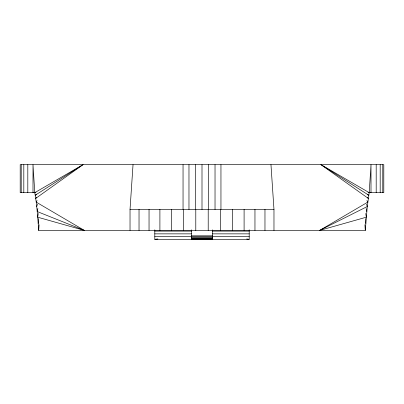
<?xml version="1.0" encoding="UTF-8"?>
<svg xmlns="http://www.w3.org/2000/svg" width="404" height="404" viewBox="0 0 404 404"><rect width="100%" height="100%" fill="white"/><g stroke="black" fill="none" stroke-linecap="round" stroke-linejoin="round"><path stroke-width="0.61" d="M130.027 230.411L130.027 209.434L133.032 164.675M367.398 197.49L368.246 198.369L320.988 164.675L369.211 192.652L371.003 192.647L371.003 164.675L369.211 192.652L367.276 206.535L365.302 230.411L38.698 230.411L39.087 224.745M38.698 230.411L38.198 223.483L38.693 218.549M38.244 213.519L37.703 217.201L38.198 223.483M37.87 208.504L37.213 211.555L37.703 217.201L84.365 230.411L36.239 202.141L34.789 192.652L32.997 164.675L32.997 192.647L34.789 192.652L83.012 164.675L35.754 198.369L36.602 197.49M84.365 230.411L37.213 211.555L36.724 206.535L37.486 204.222M37.077 200.561L36.239 202.141L36.724 206.535M83.012 164.675L35.269 195.208L36.365 194.738M365.756 213.519L366.297 217.201L319.635 230.411L367.761 202.141L366.923 200.561M319.635 230.411L367.276 206.535L366.514 204.222M154.798 229.826L154.798 239.325L157.898 238.946M35.971 192.647L20.2 192.647L20.2 164.675L383.8 164.675L383.8 192.647L368.029 192.647M130.027 209.434L273.973 209.434L273.973 230.411M154.798 231.108L191.511 231.108M212.489 231.108L249.202 231.108M154.798 233.855L191.511 233.855M212.489 233.855L249.202 233.855M191.511 235.825L212.489 235.825M154.798 236.598L191.511 236.598M212.489 236.598L249.202 236.598M191.511 236.734L212.489 236.734M191.511 237.577L212.489 237.577M191.511 238.299L212.489 238.299M191.511 238.855L212.489 238.855M191.511 239.203L212.489 239.203M154.798 239.325L249.202 239.325L249.202 229.826M246.713 238.986L249.202 239.325M367.635 194.738L368.731 195.208L320.988 164.675M366.13 208.504L366.787 211.555M365.307 218.549L365.802 223.483M364.913 224.745L365.302 230.411M270.968 164.675L273.973 209.434M382.78 164.675L382.78 192.647M380.189 164.675L380.189 192.647M376.19 164.675L376.19 192.647M264.968 209.434L264.968 230.411M254.959 209.434L254.959 230.411M244.097 209.434L244.097 230.411M232.563 209.434L232.563 230.411M220.953 164.675L220.953 209.434M220.534 209.434L220.534 230.411M215.029 164.675L215.029 209.434M212.489 229.856L212.489 239.325M208.636 164.675L208.636 209.434M208.212 209.434L208.212 230.411M202 164.675L202 209.434M195.788 209.434L195.788 230.411M195.364 164.675L195.364 209.434M191.511 229.856L191.511 239.325M188.971 164.675L188.971 209.434M183.466 209.434L183.466 230.411M183.047 164.675L183.047 209.434M171.437 209.434L171.437 230.411M159.903 209.434L159.903 230.411M149.041 209.434L149.041 230.411M139.032 209.434L139.032 230.411M27.81 164.675L27.81 192.647M23.811 164.675L23.811 192.647M21.22 164.675L21.22 192.647"/></g></svg>
